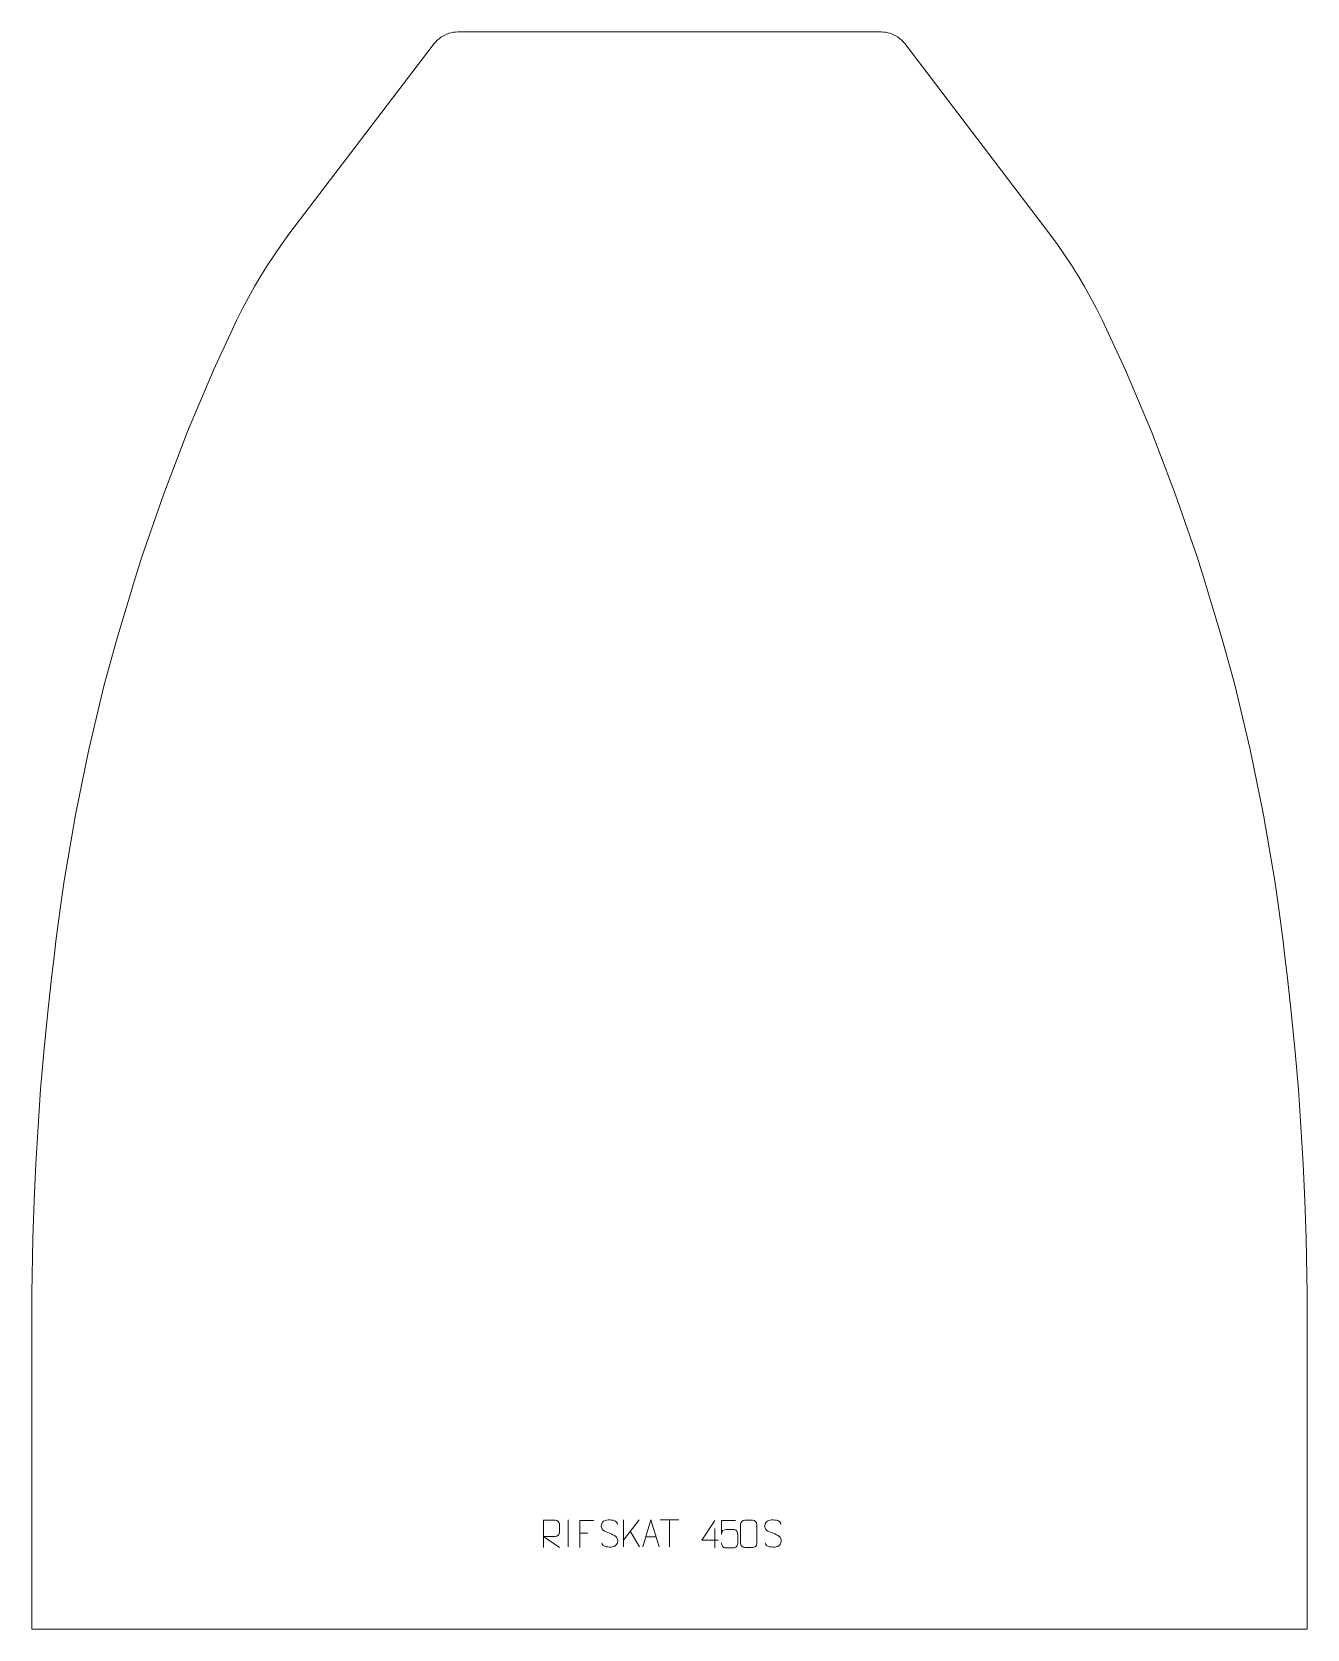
# Model space of a CAD drawing. Header units: millimetres. Extents: x -580 to 590, y 520 to 1985.
import ezdxf

# ---------------------------------------------------------------- set-up
doc = ezdxf.new("R2010")
doc.units = ezdxf.units.MM
doc.header["$MEASUREMENT"] = 0
doc.layers.add('layer 1', color=7, linetype='Continuous')

msp = doc.modelspace()

# ---------------------------------------------------------------- linework, layer by layer
at = {"layer": 'layer 1', "color": 242, "lineweight": 9}
msp.add_open_spline([(-558.3293, 1151.2773), (-558.3293, 1151.2773), (-553.7463, 1185.1621), (-553.7463, 1185.1621), (-553.7463, 1185.1621), (-553.7463, 1185.1621), (-550.8081, 1206.6385), (-550.8081, 1206.6385), (-550.8081, 1206.6385), (-550.8081, 1206.6385), (-540.5137, 1266.9479), (-540.5137, 1266.9479), (-540.5137, 1266.9479), (-540.5137, 1266.9479), (-528.231, 1326.8835), (-528.231, 1326.8835), (-528.231, 1326.8835), (-528.231, 1326.8835), (-513.9704, 1386.3809), (-513.9704, 1386.3809), (-513.9704, 1386.3809), (-513.9704, 1386.3809), (-502.4738, 1428.1879), (-502.4738, 1428.1879), (-502.4738, 1428.1879), (-502.4738, 1428.1879), (-485.3815, 1485.1627), (-485.3815, 1485.1627), (-485.3815, 1485.1627), (-485.3815, 1485.1627), (-479.5841, 1503.7964), (-479.5841, 1503.7964), (-479.5841, 1503.7964), (-479.5841, 1503.7964), (-459.4965, 1561.5865), (-459.4965, 1561.5865), (-459.4965, 1561.5865), (-459.4965, 1561.5865), (-437.5071, 1618.6801), (-437.5071, 1618.6801), (-437.5071, 1618.6801), (-437.5071, 1618.6801), (-413.6406, 1675.0156), (-413.6406, 1675.0156), (-413.6406, 1675.0156), (-413.6406, 1675.0156), (-392.2604, 1721.1652), (-392.2604, 1721.1652), (-392.2604, 1721.1652), (-392.2604, 1721.1652), (-387.1012, 1731.4369), (-387.1012, 1731.4369), (-387.1012, 1731.4369), (-387.1012, 1731.4369), (-381.7036, 1741.5869), (-381.7036, 1741.5869), (-381.7036, 1741.5869), (-381.7036, 1741.5869), (-376.0735, 1751.6077), (-376.0735, 1751.6077), (-376.0735, 1751.6077), (-376.0735, 1751.6077), (-370.21, 1761.4957), (-370.21, 1761.4957), (-370.21, 1761.4957), (-370.21, 1761.4957), (-364.1189, 1771.2444), (-364.1189, 1771.2444), (-364.1189, 1771.2444), (-364.1189, 1771.2444), (-357.8034, 1780.8488), (-357.8034, 1780.8488), (-357.8034, 1780.8488), (-357.8034, 1780.8488), (-351.2661, 1790.3035), (-351.2661, 1790.3035), (-351.2661, 1790.3035), (-351.2661, 1790.3035), (-344.5102, 1799.6038), (-344.5102, 1799.6038), (-344.5102, 1799.6038), (-344.5102, 1799.6038), (-211.1748, 1974.4702), (-211.1748, 1974.4702), (-211.1748, 1974.4702), (-211.1748, 1974.4702), (-209.8512, 1976.0748), (-209.8512, 1976.0748), (-209.8512, 1976.0748), (-209.8512, 1976.0748), (-208.4089, 1977.5743), (-208.4089, 1977.5743), (-208.4089, 1977.5743), (-208.4089, 1977.5743), (-206.8563, 1978.9571), (-206.8563, 1978.9571), (-206.8563, 1978.9571), (-206.8563, 1978.9571), (-205.2011, 1980.2185), (-205.2011, 1980.2185), (-205.2011, 1980.2185), (-205.2011, 1980.2185), (-203.455, 1981.3493), (-203.455, 1981.3493), (-203.455, 1981.3493), (-203.455, 1981.3493), (-201.6275, 1982.3422), (-201.6275, 1982.3422), (-201.6275, 1982.3422), (-201.6275, 1982.3422), (-199.7292, 1983.193), (-199.7292, 1983.193), (-199.7292, 1983.193), (-199.7292, 1983.193), (-197.7713, 1983.8958), (-197.7713, 1983.8958), (-197.7713, 1983.8958), (-197.7713, 1983.8958), (-195.7654, 1984.4469), (-195.7654, 1984.4469), (-195.7654, 1984.4469), (-195.7654, 1984.4469), (-193.7228, 1984.8432), (-193.7228, 1984.8432), (-193.7228, 1984.8432), (-193.7228, 1984.8432), (-191.6573, 1985.0826), (-191.6573, 1985.0826), (-191.6573, 1985.0826), (-191.6573, 1985.0826), (-189.5777, 1985.1623), (-189.5777, 1985.1623), (-189.5777, 1985.1623), (-189.5777, 1985.1623), (198.8142, 1985.1623), (198.8142, 1985.1623), (198.8142, 1985.1623), (198.8142, 1985.1623), (200.8923, 1985.0826), (200.8923, 1985.0826), (200.8923, 1985.0826), (200.8923, 1985.0826), (202.9589, 1984.8432), (202.9589, 1984.8432), (202.9589, 1984.8432), (202.9589, 1984.8432), (205.0015, 1984.4469), (205.0015, 1984.4469), (205.0015, 1984.4469), (205.0015, 1984.4469), (207.0075, 1983.8958), (207.0075, 1983.8958), (207.0075, 1983.8958), (207.0075, 1983.8958), (208.9642, 1983.193), (208.9642, 1983.193), (208.9642, 1983.193), (208.9642, 1983.193), (210.8625, 1982.3422), (210.8625, 1982.3422), (210.8625, 1982.3422), (210.8625, 1982.3422), (212.6897, 1981.3493), (212.6897, 1981.3493), (212.6897, 1981.3493), (212.6897, 1981.3493), (214.4361, 1980.2185), (214.4361, 1980.2185), (214.4361, 1980.2185), (214.4361, 1980.2185), (216.0913, 1978.9571), (216.0913, 1978.9571), (216.0913, 1978.9571), (216.0913, 1978.9571), (217.6439, 1977.5743), (217.6439, 1977.5743), (217.6439, 1977.5743), (217.6439, 1977.5743), (219.0863, 1976.0748), (219.0863, 1976.0748), (219.0863, 1976.0748), (219.0863, 1976.0748), (220.4109, 1974.4702), (220.4109, 1974.4702), (220.4109, 1974.4702), (220.4109, 1974.4702), (353.7449, 1799.6038), (353.7449, 1799.6038), (353.7449, 1799.6038), (353.7449, 1799.6038), (360.5011, 1790.3035), (360.5011, 1790.3035), (360.5011, 1790.3035), (360.5011, 1790.3035), (367.0384, 1780.8488), (367.0384, 1780.8488), (367.0384, 1780.8488), (367.0384, 1780.8488), (373.355, 1771.2444), (373.355, 1771.2444), (373.355, 1771.2444), (373.355, 1771.2444), (379.445, 1761.4957), (379.445, 1761.4957), (379.445, 1761.4957), (379.445, 1761.4957), (385.3085, 1751.6077), (385.3085, 1751.6077), (385.3085, 1751.6077), (385.3085, 1751.6077), (390.9401, 1741.5869), (390.9401, 1741.5869), (390.9401, 1741.5869), (390.9401, 1741.5869), (396.3362, 1731.4369), (396.3362, 1731.4369), (396.3362, 1731.4369), (396.3362, 1731.4369), (401.4965, 1721.1652), (401.4965, 1721.1652), (401.4965, 1721.1652), (401.4965, 1721.1652), (422.8757, 1675.0156), (422.8757, 1675.0156), (422.8757, 1675.0156), (422.8757, 1675.0156), (446.7422, 1618.6801), (446.7422, 1618.6801), (446.7422, 1618.6801), (446.7422, 1618.6801), (468.7316, 1561.5865), (468.7316, 1561.5865), (468.7316, 1561.5865), (468.7316, 1561.5865), (488.8202, 1503.7964), (488.8202, 1503.7964), (488.8202, 1503.7964), (488.8202, 1503.7964), (494.6177, 1485.1627), (494.6177, 1485.1627), (494.6177, 1485.1627), (494.6177, 1485.1627), (511.7089, 1428.1879), (511.7089, 1428.1879), (511.7089, 1428.1879), (511.7089, 1428.1879), (523.2051, 1386.3809), (523.2051, 1386.3809), (523.2051, 1386.3809), (523.2051, 1386.3809), (537.4661, 1326.8835), (537.4661, 1326.8835), (537.4661, 1326.8835), (537.4661, 1326.8835), (549.7499, 1266.9479), (549.7499, 1266.9479), (549.7499, 1266.9479), (549.7499, 1266.9479), (560.0431, 1206.6385), (560.0431, 1206.6385), (560.0431, 1206.6385), (560.0431, 1206.6385), (562.981, 1185.1621), (562.981, 1185.1621), (562.981, 1185.1621), (562.981, 1185.1621), (567.5655, 1151.2773), (567.5655, 1151.2773), (567.5655, 1151.2773), (567.5655, 1151.2773), (569.0168, 1139.4214), (569.0168, 1139.4214), (569.0168, 1139.4214), (569.0168, 1139.4214), (571.7206, 1117.3383), (571.7206, 1117.3383), (571.7206, 1117.3383), (571.7206, 1117.3383), (575.4475, 1083.3484), (575.4475, 1083.3484), (575.4475, 1083.3484), (575.4475, 1083.3484), (578.745, 1049.3142), (578.745, 1049.3142), (578.745, 1049.3142), (578.745, 1049.3142), (581.6122, 1015.241), (581.6122, 1015.241), (581.6122, 1015.241), (581.6122, 1015.241), (584.05, 981.1347), (584.05, 981.1347), (584.05, 981.1347), (584.05, 981.1347), (586.0559, 947.0004), (586.0559, 947.0004), (586.0559, 947.0004), (586.0559, 947.0004), (587.6315, 912.8435), (587.6315, 912.8435), (587.6315, 912.8435), (587.6315, 912.8435), (588.7748, 878.6701), (588.7748, 878.6701), (588.7748, 878.6701), (588.7748, 878.6701), (589.4878, 844.4838), (589.4878, 844.4838), (589.4878, 844.4838), (589.4878, 844.4838), (589.617, 828.6896), (589.617, 828.6896), (589.617, 828.6896), (589.617, 828.6896), (589.617, 520.1622), (589.617, 520.1622), (589.617, 520.1622), (589.617, 520.1622), (-580.3819, 520.1622), (-580.3819, 520.1622), (-580.3819, 520.1622), (-580.3819, 520.1622), (-580.3819, 828.6896), (-580.3819, 828.6896), (-580.3819, 828.6896), (-580.3819, 828.6896), (-580.2516, 844.4838), (-580.2516, 844.4838), (-580.2516, 844.4838), (-580.2516, 844.4838), (-579.5398, 878.6701), (-579.5398, 878.6701), (-579.5398, 878.6701), (-579.5398, 878.6701), (-578.3964, 912.8435), (-578.3964, 912.8435), (-578.3964, 912.8435), (-578.3964, 912.8435), (-576.8209, 947.0004), (-576.8209, 947.0004), (-576.8209, 947.0004), (-576.8209, 947.0004), (-574.8139, 981.1347), (-574.8139, 981.1347), (-574.8139, 981.1347), (-574.8139, 981.1347), (-572.3771, 1015.241), (-572.3771, 1015.241), (-572.3771, 1015.241), (-572.3771, 1015.241), (-569.51, 1049.3142), (-569.51, 1049.3142), (-569.51, 1049.3142), (-569.51, 1049.3142), (-566.2125, 1083.3484), (-566.2125, 1083.3484), (-566.2125, 1083.3484), (-566.2125, 1083.3484), (-562.4856, 1117.3383), (-562.4856, 1117.3383), (-562.4856, 1117.3383), (-562.4856, 1117.3383), (-559.7818, 1139.4214), (-559.7818, 1139.4214), (-559.7818, 1139.4214), (-559.7818, 1139.4214), (-558.3293, 1151.2773), (-558.3293, 1151.2773)], degree=3, knots=[0, 0, 0, 0, 0.010752688, 0.010752688, 0.010752688, 0.010752688, 0.021505376, 0.021505376, 0.021505376, 0.021505376, 0.032258065, 0.032258065, 0.032258065, 0.032258065, 0.043010753, 0.043010753, 0.043010753, 0.043010753, 0.053763441, 0.053763441, 0.053763441, 0.053763441, 0.064516129, 0.064516129, 0.064516129, 0.064516129, 0.075268817, 0.075268817, 0.075268817, 0.075268817, 0.086021505, 0.086021505, 0.086021505, 0.086021505, 0.096774194, 0.096774194, 0.096774194, 0.096774194, 0.107526882, 0.107526882, 0.107526882, 0.107526882, 0.11827957, 0.11827957, 0.11827957, 0.11827957, 0.129032258, 0.129032258, 0.129032258, 0.129032258, 0.139784946, 0.139784946, 0.139784946, 0.139784946, 0.150537634, 0.150537634, 0.150537634, 0.150537634, 0.161290323, 0.161290323, 0.161290323, 0.161290323, 0.172043011, 0.172043011, 0.172043011, 0.172043011, 0.182795699, 0.182795699, 0.182795699, 0.182795699, 0.193548387, 0.193548387, 0.193548387, 0.193548387, 0.204301075, 0.204301075, 0.204301075, 0.204301075, 0.215053763, 0.215053763, 0.215053763, 0.215053763, 0.225806452, 0.225806452, 0.225806452, 0.225806452, 0.23655914, 0.23655914, 0.23655914, 0.23655914, 0.247311828, 0.247311828, 0.247311828, 0.247311828, 0.258064516, 0.258064516, 0.258064516, 0.258064516, 0.268817204, 0.268817204, 0.268817204, 0.268817204, 0.279569892, 0.279569892, 0.279569892, 0.279569892, 0.290322581, 0.290322581, 0.290322581, 0.290322581, 0.301075269, 0.301075269, 0.301075269, 0.301075269, 0.311827957, 0.311827957, 0.311827957, 0.311827957, 0.322580645, 0.322580645, 0.322580645, 0.322580645, 0.333333333, 0.333333333, 0.333333333, 0.333333333, 0.344086022, 0.344086022, 0.344086022, 0.344086022, 0.35483871, 0.35483871, 0.35483871, 0.35483871, 0.365591398, 0.365591398, 0.365591398, 0.365591398, 0.376344086, 0.376344086, 0.376344086, 0.376344086, 0.387096774, 0.387096774, 0.387096774, 0.387096774, 0.397849462, 0.397849462, 0.397849462, 0.397849462, 0.408602151, 0.408602151, 0.408602151, 0.408602151, 0.419354839, 0.419354839, 0.419354839, 0.419354839, 0.430107527, 0.430107527, 0.430107527, 0.430107527, 0.440860215, 0.440860215, 0.440860215, 0.440860215, 0.451612903, 0.451612903, 0.451612903, 0.451612903, 0.462365591, 0.462365591, 0.462365591, 0.462365591, 0.47311828, 0.47311828, 0.47311828, 0.47311828, 0.483870968, 0.483870968, 0.483870968, 0.483870968, 0.494623656, 0.494623656, 0.494623656, 0.494623656, 0.505376344, 0.505376344, 0.505376344, 0.505376344, 0.516129032, 0.516129032, 0.516129032, 0.516129032, 0.52688172, 0.52688172, 0.52688172, 0.52688172, 0.537634409, 0.537634409, 0.537634409, 0.537634409, 0.548387097, 0.548387097, 0.548387097, 0.548387097, 0.559139785, 0.559139785, 0.559139785, 0.559139785, 0.569892473, 0.569892473, 0.569892473, 0.569892473, 0.580645161, 0.580645161, 0.580645161, 0.580645161, 0.591397849, 0.591397849, 0.591397849, 0.591397849, 0.602150538, 0.602150538, 0.602150538, 0.602150538, 0.612903226, 0.612903226, 0.612903226, 0.612903226, 0.623655914, 0.623655914, 0.623655914, 0.623655914, 0.634408602, 0.634408602, 0.634408602, 0.634408602, 0.64516129, 0.64516129, 0.64516129, 0.64516129, 0.655913978, 0.655913978, 0.655913978, 0.655913978, 0.666666667, 0.666666667, 0.666666667, 0.666666667, 0.677419355, 0.677419355, 0.677419355, 0.677419355, 0.688172043, 0.688172043, 0.688172043, 0.688172043, 0.698924731, 0.698924731, 0.698924731, 0.698924731, 0.709677419, 0.709677419, 0.709677419, 0.709677419, 0.720430108, 0.720430108, 0.720430108, 0.720430108, 0.731182796, 0.731182796, 0.731182796, 0.731182796, 0.741935484, 0.741935484, 0.741935484, 0.741935484, 0.752688172, 0.752688172, 0.752688172, 0.752688172, 0.76344086, 0.76344086, 0.76344086, 0.76344086, 0.774193548, 0.774193548, 0.774193548, 0.774193548, 0.784946237, 0.784946237, 0.784946237, 0.784946237, 0.795698925, 0.795698925, 0.795698925, 0.795698925, 0.806451613, 0.806451613, 0.806451613, 0.806451613, 0.817204301, 0.817204301, 0.817204301, 0.817204301, 0.827956989, 0.827956989, 0.827956989, 0.827956989, 0.838709677, 0.838709677, 0.838709677, 0.838709677, 0.849462366, 0.849462366, 0.849462366, 0.849462366, 0.860215054, 0.860215054, 0.860215054, 0.860215054, 0.870967742, 0.870967742, 0.870967742, 0.870967742, 0.88172043, 0.88172043, 0.88172043, 0.88172043, 0.892473118, 0.892473118, 0.892473118, 0.892473118, 0.903225806, 0.903225806, 0.903225806, 0.903225806, 0.913978495, 0.913978495, 0.913978495, 0.913978495, 0.924731183, 0.924731183, 0.924731183, 0.924731183, 0.935483871, 0.935483871, 0.935483871, 0.935483871, 0.946236559, 0.946236559, 0.946236559, 0.946236559, 0.956989247, 0.956989247, 0.956989247, 0.956989247, 0.967741935, 0.967741935, 0.967741935, 0.967741935, 0.978494624, 0.978494624, 0.978494624, 0.978494624, 1, 1, 1, 1], dxfattribs=at)
at = {"layer": 'layer 1', "color": 250, "lineweight": 9}
for points, knots in [([(-111.0467, 595.0788), (-111.0467, 595.0788), (-111.0467, 620.0323), (-111.0467, 620.0323), (-111.0467, 620.0323), (-107.4519, 620.0323), (-103.8564, 620.0323), (-100.2612, 620.0323), (-100.2612, 620.0323), (-97.9359, 619.9946), (-96.3786, 618.5046), (-96.3827, 616.1382), (-96.3827, 616.1382), (-96.3831, 614.1027), (-96.3831, 611.0433), (-96.3827, 609.0073), (-96.3827, 609.0073), (-96.3892, 607.1318), (-98.2015, 605.19), (-100.211, 605.1709), (-100.211, 605.1709), (-100.211, 605.1709), (-111.0467, 605.1709), (-111.0467, 605.1709), (-111.0467, 605.1709), (-111.0467, 605.1709), (-96.392, 595.0788), (-96.392, 595.0788)], [0, 0, 0, 0, 0.125, 0.125, 0.125, 0.125, 0.25, 0.25, 0.25, 0.25, 0.375, 0.375, 0.375, 0.375, 0.5, 0.5, 0.5, 0.5, 0.625, 0.625, 0.625, 0.625, 0.75, 0.75, 0.75, 0.75, 1, 1, 1, 1]), ([(-64.6768, 619.887), (-64.6768, 619.887), (-77.5508, 619.887), (-77.5508, 619.887), (-77.5508, 619.887), (-77.5508, 619.887), (-77.5508, 594.9334), (-77.5508, 594.9334)], [0, 0, 0, 0, 0.333333333, 0.333333333, 0.333333333, 0.333333333, 1, 1, 1, 1]), ([(-50.3827, 608.0074), (-54.631, 609.4778), (-59.5391, 611.2736), (-57.534, 616.7939), (-57.534, 616.7939), (-56.0305, 620.9338), (-50.8169, 620.5453), (-47.2133, 619.9442), (-47.2133, 619.9442), (-44.3527, 619.467), (-43.488, 618.2538), (-43.1774, 616.1697)], [0, 0, 0, 0, 0.25, 0.25, 0.25, 0.25, 0.5, 0.5, 0.5, 0.5, 1, 1, 1, 1]), ([(-19.8532, 595.5306), (-19.8532, 595.5306), (-12.4822, 620.4841), (-12.4822, 620.4841), (-12.4822, 620.4841), (-12.4822, 620.4841), (-4.9123, 595.5306), (-4.9123, 595.5306)], [0, 0, 0, 0, 0.333333333, 0.333333333, 0.333333333, 0.333333333, 1, 1, 1, 1]), ([(49.1393, 601.6686), (49.1393, 601.6686), (34.3176, 601.6686), (34.3176, 601.6686), (34.3176, 601.6686), (34.3176, 601.6686), (46.1952, 619.7391), (46.1952, 619.7391)], [0, 0, 0, 0, 0.333333333, 0.333333333, 0.333333333, 0.333333333, 1, 1, 1, 1]), ([(65.257, 619.6711), (65.257, 619.6711), (52.4053, 619.6711), (52.4053, 619.6711), (52.4053, 619.6711), (52.4056, 615.4405), (52.4056, 611.2096), (52.4053, 606.9784), (52.4053, 606.9784), (52.405, 610.2885), (54.036, 611.3603), (56.848, 611.4208), (56.848, 611.4208), (59.2876, 611.4211), (61.7271, 611.4211), (64.1663, 611.4208), (64.1663, 611.4208), (65.8161, 611.4276), (67.291, 609.0471), (67.3195, 606.9784), (67.3195, 606.9784), (67.3192, 604.3911), (67.3192, 601.8035), (67.3195, 599.2158), (67.3195, 599.2158), (67.3657, 597.2564), (65.8663, 594.8201), (64.2404, 594.7616), (64.2404, 594.7616), (62.2839, 594.7619), (57.3889, 594.7619), (55.4319, 594.7616), (55.4319, 594.7616), (53.5864, 594.7528), (52.4793, 596.7176), (52.4585, 599.2687)], [0, 0, 0, 0, 0.1, 0.1, 0.1, 0.1, 0.2, 0.2, 0.2, 0.2, 0.3, 0.3, 0.3, 0.3, 0.4, 0.4, 0.4, 0.4, 0.5, 0.5, 0.5, 0.5, 0.6, 0.6, 0.6, 0.6, 0.7, 0.7, 0.7, 0.7, 0.8, 0.8, 0.8, 0.8, 1, 1, 1, 1]), ([(73.6915, 619.9593), (76.0576, 619.9593), (78.4241, 619.9593), (80.7906, 619.9593), (80.7906, 619.9593), (82.7711, 619.9949), (84.7971, 618.5006), (84.8242, 616.0585), (84.8242, 616.0585), (84.8238, 610.3011), (84.8238, 604.5433), (84.8242, 598.7851), (84.8242, 598.7851), (84.6821, 596.4575), (82.9757, 594.9752), (80.7906, 594.9644), (80.7906, 594.9644), (78.4182, 594.9648), (76.0458, 594.9648), (73.6738, 594.9644), (73.6738, 594.9644), (71.7153, 594.8588), (69.7089, 596.7467), (69.7203, 598.7677), (69.7203, 598.7677), (69.7207, 604.5483), (69.7207, 610.3286), (69.7203, 616.1084), (69.7203, 616.1084), (69.7246, 618.2504), (71.5017, 619.9729), (73.6915, 619.9593)], [0, 0, 0, 0, 0.111111111, 0.111111111, 0.111111111, 0.111111111, 0.222222222, 0.222222222, 0.222222222, 0.222222222, 0.333333333, 0.333333333, 0.333333333, 0.333333333, 0.444444444, 0.444444444, 0.444444444, 0.444444444, 0.555555556, 0.555555556, 0.555555556, 0.555555556, 0.666666667, 0.666666667, 0.666666667, 0.666666667, 0.777777778, 0.777777778, 0.777777778, 0.777777778, 1, 1, 1, 1]), ([(99.6173, 608.0074), (95.369, 609.4778), (90.4609, 611.2736), (92.466, 616.7939), (92.466, 616.7939), (93.9695, 620.9338), (99.1831, 620.5453), (102.7867, 619.9442), (102.7867, 619.9442), (105.6473, 619.467), (106.512, 618.2538), (106.8226, 616.1697)], [0, 0, 0, 0, 0.25, 0.25, 0.25, 0.25, 0.5, 0.5, 0.5, 0.5, 1, 1, 1, 1]), ([(-50.3827, 608.0073), (-46.3641, 606.3606), (-41.3346, 604.4723), (-43.1686, 599.112), (-43.1686, 599.112), (-44.6284, 594.8456), (-49.5392, 595.1023), (-53.2653, 595.657), (-53.2653, 595.657), (-56.0153, 596.0668), (-57.2362, 597.2803), (-57.6142, 599.3925)], [0, 0, 0, 0, 0.25, 0.25, 0.25, 0.25, 0.5, 0.5, 0.5, 0.5, 1, 1, 1, 1]), ([(99.6173, 608.0073), (103.6359, 606.3606), (108.6654, 604.4723), (106.8314, 599.112), (106.8314, 599.112), (105.3716, 594.8456), (100.4608, 595.1023), (96.7347, 595.657), (96.7347, 595.657), (93.9847, 596.0668), (92.7638, 597.2803), (92.3858, 599.3925)], [0, 0, 0, 0, 0.25, 0.25, 0.25, 0.25, 0.5, 0.5, 0.5, 0.5, 1, 1, 1, 1])]:
    msp.add_open_spline(points, degree=3, knots=knots, dxfattribs=at)
for points in [[(-88.3827, 620.4944), (-88.3827, 620.4944), (-88.3827, 595.5203), (-88.3827, 595.5203)], [(-37.7335, 620.4842), (-37.7335, 620.4842), (-37.7335, 595.5306), (-37.7335, 595.5306)], [(-23.3573, 620.4842), (-23.3573, 620.4842), (-37.7335, 601.8445), (-37.7335, 601.8445)], [(-3.8763, 620.4606), (-3.8763, 620.4606), (13.1109, 620.4606), (13.1109, 620.4606)], [(4.6175, 595.5306), (4.6175, 595.5306), (4.6175, 620.4841), (4.6175, 620.4841)], [(-77.5508, 608.0073), (-77.5508, 608.0073), (-70.3827, 608.0073), (-70.3827, 608.0073)], [(-23.032, 595.6264), (-23.032, 595.6264), (-31.5025, 609.94), (-31.5025, 609.94)], [(-17.1306, 604.78), (-17.1306, 604.78), (-7.6349, 604.78), (-7.6349, 604.78)], [(46.1952, 612.4297), (46.1952, 612.4297), (46.1952, 594.765), (46.1952, 594.765)]]:
    msp.add_open_spline(points, degree=3, dxfattribs=at)

doc.saveas('drawing.dxf')
